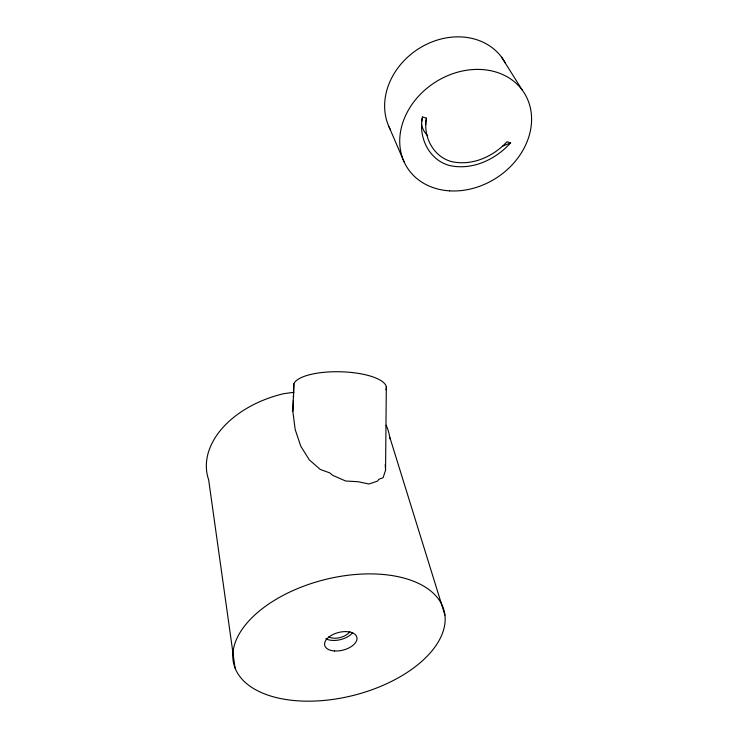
<?xml version="1.0" encoding="UTF-8"?>
<svg xmlns="http://www.w3.org/2000/svg" width="738" height="738" viewBox="0 0 738 738"><rect width="100%" height="100%" fill="white"/><g stroke="black" fill="none" stroke-linecap="round" stroke-linejoin="round"><path stroke-width="1.11" d="M385.937 389.775A46.457 14.954 1.4 0 0 346.094 372.017A46.457 14.954 1.4 0 0 293.862 383.861L292.829 411.26L295.172 429.525L300.772 446.186L309.333 459.903L320.292 469.46L329.766 472.883L332.755 475.355L345.661 481.019L358.078 481.711L368.908 483.99L377.459 481.148L378.843 479.294L383.096 477.726L385.559 470.189L386.325 386.86M292.829 411.26L293.364 400.393M293.53 397.127L293.862 383.861M422.523 117.001C418.105 136.973 428.861 159.934 449.405 165.469C472.099 170.653 495.576 159.62 510.641 142.84L506.96 141.761C493.168 156.742 471.822 166.244 451.407 161.557C433.049 156.539 422.819 136.235 426.49 118.172L422.523 117.001L421.666 121.493M426.49 118.172L425.632 122.517A51.494 28.339 -3 0 0 425.863 124.611M502.569 146.189L510.641 142.84M293.853 392.302L283.872 393.658A93.191 62.564 -13 0 0 208.642 479.774L235.081 668.111M501.628 57.232L522.126 89.907M389.055 126.899L404.083 161.843M389.618 436.665L444.922 615.086A108.486 59.64 -14.2 0 1 292.23 700.344A108.486 59.64 -14.2 0 1 279.776 597.208A108.486 59.64 -14.2 0 1 444.922 615.086M385.208 464.636L385.559 470.189M349.858 631.543A12.629 7.011 -14.2 0 1 328.733 636.866M386.131 425.189A93.191 62.564 -13 0 1 389.885 438.796M352.699 632.595A16.448 9.133 -14.2 0 1 325.809 638.693M390.54 129.897A66.503 55.922 -34.7 0 1 421.269 47.121A66.503 55.922 -34.7 0 1 505.309 63.007M427.653 135.709A55.719 30.664 -3 0 1 421.546 123.744M334.499 650.962A16.587 9.096 -14.2 0 0 356.888 637.337A16.587 9.096 -14.2 0 0 330.965 635.612A16.587 9.096 -14.2 0 0 334.499 650.962M449.599 190.856A69.4 56.798 -32.9 0 0 529.072 103.237A69.4 56.798 -32.9 0 0 418.308 96.484A69.4 56.798 -32.9 0 0 449.599 190.856"/></g></svg>
